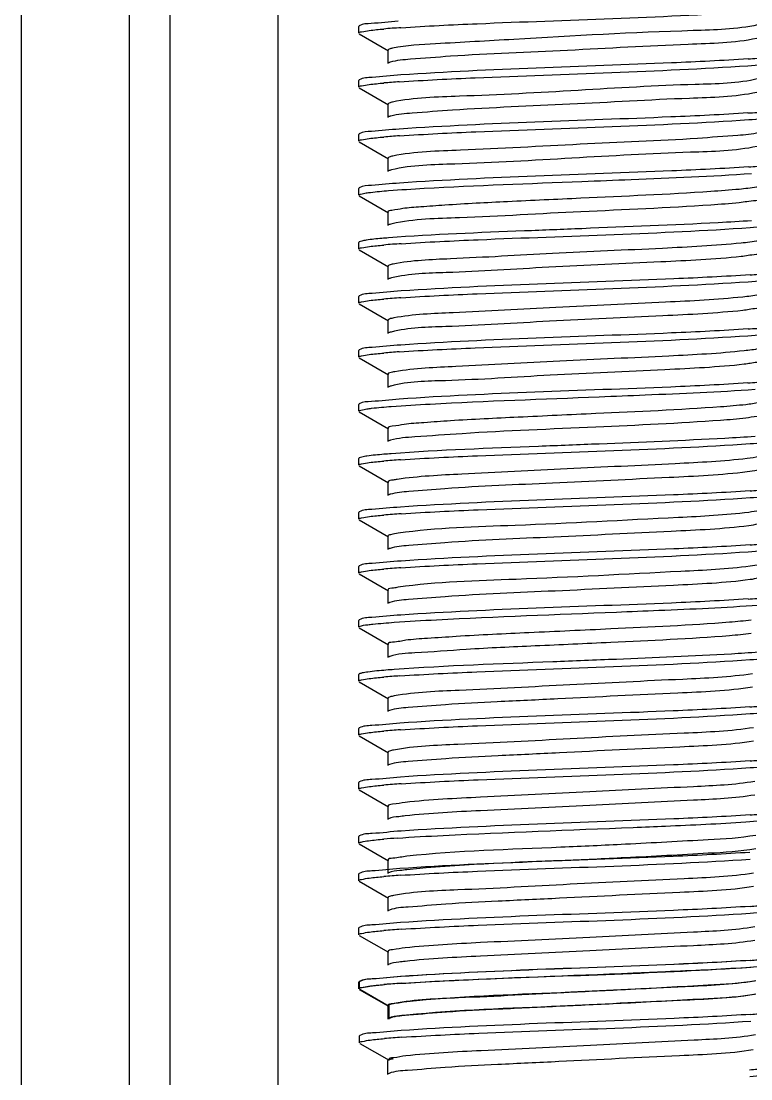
# Model space of a CAD drawing. Extents: x -427546 to -314919, y 698702 to 968782.
# Drawn here: x -415004.5 to -414803.4, y 911228.6 to 911520 of the extents above; entities that cross this region are included whole.
import ezdxf

# ---------------------------------------------------------------- set-up
doc = ezdxf.new("R2010")
doc.units = 0
doc.header["$LTSCALE"] = 1000
doc.header["$MEASUREMENT"] = 0
doc.layers.get('0').update_dxf_attribs({"linetype": 'CONTINUOUS'})

msp = doc.modelspace()

# ---------------------------------------------------------------- linework, layer by layer
at = {"linetype": 'CONTINUOUS'}
for p, q in [((-415004.48, 912764.98), (-415004.48, 909801.84)), ((-414974.72, 912764.98), (-414974.72, 909801.84)), ((-414963.55, 912764.98), (-414963.55, 909801.84)), ((-414933.79, 912764.98), (-414933.79, 909801.84)), ((-414911.32, 911518.74), (-414911.46, 911518.57)), ((-414911.46, 911516.71), (-414911.46, 911518.57)), ((-414911.46, 911516.71), (-414911.46, 911518.57)), ((-414911.32, 911516.55), (-414903.25, 911511.87)), ((-414903.41, 911512.06), (-414903.41, 911508.34)), ((-414911.32, 911503.85), (-414911.46, 911503.69)), ((-414911.46, 911501.83), (-414911.46, 911503.69)), ((-414911.46, 911501.83), (-414911.46, 911503.69)), ((-414911.32, 911501.67), (-414903.25, 911496.99)), ((-414903.41, 911497.18), (-414903.41, 911493.46)), ((-414911.32, 911488.97), (-414911.46, 911488.81)), ((-414911.46, 911486.95), (-414911.46, 911488.81)), ((-414911.46, 911486.95), (-414911.46, 911488.81)), ((-414911.32, 911486.78), (-414903.25, 911482.11)), ((-414903.41, 911482.3), (-414903.41, 911478.58)), ((-414911.32, 911474.09), (-414911.46, 911473.92)), ((-414911.46, 911472.06), (-414911.46, 911473.92)), ((-414911.46, 911472.06), (-414911.46, 911473.92)), ((-414911.32, 911471.9), (-414903.25, 911467.23)), ((-414903.41, 911467.41), (-414903.41, 911463.69)), ((-414911.32, 911459.2), (-414911.46, 911459.04)), ((-414911.46, 911457.18), (-414911.46, 911459.04)), ((-414911.46, 911457.18), (-414911.46, 911459.04)), ((-414911.32, 911457.02), (-414903.25, 911452.34)), ((-414903.41, 911452.53), (-414903.41, 911448.81)), ((-414911.32, 911444.32), (-414911.46, 911444.16)), ((-414911.46, 911442.3), (-414911.46, 911444.16)), ((-414911.46, 911442.3), (-414911.46, 911444.16)), ((-414911.32, 911442.14), (-414903.25, 911437.46)), ((-414903.41, 911437.65), (-414903.41, 911433.93)), ((-414911.32, 911429.44), (-414911.46, 911429.28)), ((-414911.46, 911427.42), (-414911.46, 911429.28)), ((-414911.46, 911427.42), (-414911.46, 911429.28)), ((-414911.32, 911427.25), (-414903.25, 911422.58)), ((-414903.41, 911422.76), (-414903.41, 911419.04)), ((-414911.32, 911414.56), (-414911.46, 911414.39)), ((-414911.46, 911412.53), (-414911.46, 911414.39)), ((-414911.46, 911412.53), (-414911.46, 911414.39)), ((-414911.32, 911412.37), (-414903.25, 911407.69)), ((-414903.41, 911407.88), (-414903.41, 911404.16)), ((-414911.32, 911399.67), (-414911.46, 911399.51)), ((-414911.46, 911397.65), (-414911.46, 911399.51)), ((-414911.46, 911397.65), (-414911.46, 911399.51)), ((-414911.32, 911397.49), (-414903.25, 911392.81)), ((-414903.41, 911393), (-414903.41, 911389.28)), ((-414911.32, 911384.79), (-414911.46, 911384.63)), ((-414911.46, 911382.77), (-414911.46, 911384.63)), ((-414911.46, 911382.77), (-414911.46, 911384.63)), ((-414911.32, 911382.6), (-414903.25, 911377.93)), ((-414903.41, 911378.12), (-414903.41, 911374.39)), ((-414911.32, 911369.91), (-414911.46, 911369.74)), ((-414911.46, 911367.88), (-414911.46, 911369.74)), ((-414911.46, 911367.88), (-414911.46, 911369.74)), ((-414911.32, 911367.72), (-414903.25, 911363.04)), ((-414903.41, 911363.23), (-414903.41, 911359.51)), ((-414911.32, 911355.02), (-414911.46, 911354.86)), ((-414911.46, 911353), (-414911.46, 911354.86)), ((-414911.46, 911353), (-414911.46, 911354.86)), ((-414911.32, 911352.84), (-414903.25, 911348.16)), ((-414903.41, 911348.35), (-414903.41, 911344.63)), ((-414911.32, 911340.14), (-414911.46, 911339.98)), ((-414911.46, 911338.12), (-414911.46, 911339.98)), ((-414911.46, 911338.12), (-414911.46, 911339.98)), ((-414911.32, 911337.95), (-414903.25, 911333.28)), ((-414903.41, 911333.47), (-414903.41, 911329.75)), ((-414902.96, 911330.06), (-414903.25, 911329.93)), ((-414911.32, 911325.26), (-414911.46, 911325.09)), ((-414911.46, 911323.23), (-414911.46, 911325.09)), ((-414911.46, 911323.23), (-414911.46, 911325.09)), ((-414911.32, 911323.07), (-414903.25, 911318.4)), ((-414903.41, 911318.58), (-414903.41, 911314.86)), ((-414902.99, 911315.17), (-414903.25, 911315.05)), ((-414911.32, 911310.37), (-414911.46, 911310.21)), ((-414911.46, 911308.35), (-414911.46, 911310.21)), ((-414911.46, 911308.35), (-414911.46, 911310.21)), ((-414911.32, 911308.19), (-414903.25, 911303.51)), ((-414903.41, 911303.7), (-414903.41, 911299.98)), ((-414911.32, 911295.49), (-414911.46, 911295.33)), ((-414911.46, 911293.47), (-414911.46, 911295.33)), ((-414911.46, 911293.47), (-414911.46, 911295.33)), ((-414911.32, 911293.31), (-414903.25, 911288.63)), ((-414903.41, 911288.82), (-414903.41, 911285.1)), ((-414911.32, 911285.17), (-414911.46, 911285.01)), ((-414911.46, 911283.15), (-414911.46, 911285.01)), ((-414911.46, 911283.15), (-414911.46, 911285.01)), ((-414911.32, 911282.99), (-414903.25, 911278.31)), ((-414903.41, 911278.5), (-414903.41, 911274.78)), ((-414902.99, 911275.08), (-414903.25, 911274.97)), ((-414911.32, 911270.29), (-414911.46, 911270.13)), ((-414911.46, 911268.27), (-414911.46, 911270.13)), ((-414911.46, 911268.27), (-414911.46, 911270.13)), ((-414911.32, 911268.1), (-414903.25, 911263.43)), ((-414903.41, 911263.62), (-414903.41, 911259.9)), ((-414911.32, 911255.41), (-414911.46, 911255.24)), ((-414911.46, 911253.38), (-414911.46, 911255.24)), ((-414911.46, 911253.38), (-414911.46, 911255.24)), ((-414911.13, 911255.41), (-414911.27, 911255.25)), ((-414911.27, 911253.39), (-414911.27, 911255.25)), ((-414911.27, 911253.39), (-414911.27, 911255.25)), ((-414911.32, 911253.22), (-414903.25, 911248.55)), ((-414911.13, 911253.23), (-414903.05, 911248.55)), ((-414903.41, 911248.73), (-414903.41, 911245.01)), ((-414903.21, 911248.74), (-414903.21, 911245.02)), ((-414902.79, 911245.32), (-414903.05, 911245.2)), ((-414911.13, 911240.53), (-414911.27, 911240.37)), ((-414911.27, 911238.51), (-414911.27, 911240.37)), ((-414911.27, 911238.51), (-414911.27, 911240.37)), ((-414911.13, 911238.34), (-414903.05, 911233.67)), ((-414903.54, 911233.49), (-414903.54, 911229.77)), ((-414903.11, 911230.07), (-414903.37, 911229.96))]:
    msp.add_line(p, q, dxfattribs=at)
for centre, radius, start, end in [((-414882.62, 911256.54), 262.24, 93.7629, 94.806), ((-414821.43, 911773.65), 264.6, 273.7391, 274.8053), ((-414883.2, 911248.97), 254.91, 93.8436, 94.8037), ((-414821.48, 911759.43), 265.27, 273.7327, 274.805), ((-414883.12, 911232.99), 256.01, 93.832, 94.8034), ((-414821.21, 911741.11), 261.81, 273.7674, 274.8061), ((-414882.53, 911195.91), 263.35, 93.7522, 94.8054), ((-414820.71, 911705.12), 255.57, 273.8366, 274.8035), ((-414882.63, 911182.27), 262.1, 93.7643, 94.806), ((-414821.44, 911699.38), 264.74, 273.7377, 274.8053), ((-414883.21, 911174.59), 254.88, 93.844, 94.8037), ((-414821.49, 911685.14), 265.38, 273.7316, 274.805), ((-414882.8, 911139.72), 260, 93.7865, 94.8061), ((-414820.76, 911646.24), 256.22, 273.8297, 274.8033), ((-414882.54, 911121.61), 263.23, 93.7533, 94.8055), ((-414820.71, 911630.73), 255.6, 273.8363, 274.8035), ((-414882.64, 911107.99), 261.96, 93.7658, 94.8061), ((-414821.45, 911625.11), 264.89, 273.7363, 274.8052), ((-414883, 911082.74), 257.43, 93.8141, 94.8058), ((-414820.77, 911586.79), 256.31, 273.8288, 274.8033), ((-414882.81, 911065.4), 259.9, 93.7876, 94.8061), ((-414820.76, 911571.83), 256.23, 273.8296, 274.8033), ((-414882.55, 911047.3), 263.12, 93.7545, 94.8055), ((-414820.72, 911556.35), 255.63, 273.8359, 274.8035), ((-414883.97, 911050.2), 245.28, 93.9506, 94.8036), ((-414882.81, 911025.31), 259.9, 93.7876, 94.8061), ((-414820.76, 911531.75), 256.23, 273.8296, 274.8033), ((-414882.55, 911007.22), 263.12, 93.7545, 94.8055), ((-414820.72, 911516.27), 255.63, 273.8359, 274.8035), ((-414883.97, 911010.12), 245.28, 93.9506, 94.8036), ((-414882.61, 910995.55), 259.9, 93.7876, 94.8061), ((-414820.57, 911501.98), 256.23, 273.8296, 274.8033), ((-414882.36, 910977.46), 263.12, 93.7545, 94.8055), ((-414820.89, 911486.74), 256.23, 273.8296, 274.8033)]:
    msp.add_arc(centre, radius, start, end, dxfattribs=at)
for points, knots in [([(-414900.63, 911520.03), (-414903.1, 911519.85), (-414906.57, 911519.37), (-414910.35, 911519.29), (-414911.32, 911518.74)], [0, 0, 0, 0, 0.689661, 1, 1, 1, 1]), ([(-414899.83, 911518.22), (-414892.83, 911518.69), (-414860.94, 911520.22), (-414829.02, 911520.98), (-414804.17, 911522.64)], [0, 0, 0, 0, 0.219814, 1, 1, 1, 1]), ([(-414911.46, 911516.71), (-414911.46, 911516.99), (-414910.01, 911517.16), (-414909.28, 911517.36), (-414908.55, 911517.46)], [0, 0, 0, 0, 0.271257, 1, 1, 1, 1]), ([(-414801.55, 911519.01), (-414807.36, 911517.71), (-414829.97, 911517.25), (-414859.48, 911515.54), (-414887.05, 911513.93), (-414898.28, 911513.4), (-414902.16, 911512.58)], [0, 0, 0, 0, 0.177164, 0.667524, 0.881863, 1, 1, 1, 1]), ([(-414801.79, 911515.24), (-414807.98, 911513.98), (-414825.51, 911513.59), (-414853.56, 911511.83), (-414879.16, 911510.96), (-414895.39, 911509.63), (-414901.01, 911509.25), (-414902.82, 911508.7)], [0, 0, 0, 0, 0.187313, 0.515693, 0.835167, 0.943815, 1, 1, 1, 1]), ([(-414902.16, 911512.58), (-414902.48, 911512.52), (-414902.85, 911512.43), (-414903.41, 911512.2), (-414903.41, 911512.06)], [0, 0, 0, 0, 0.704879, 1, 1, 1, 1]), ([(-414902.82, 911508.7), (-414902.9, 911508.68), (-414903.05, 911508.63), (-414903.19, 911508.56), (-414903.24, 911508.53)], [0, 0, 0, 0, 0.566993, 1, 1, 1, 1]), ([(-414804.17, 911509.62), (-414811.2, 911509.15), (-414843.08, 911507.62), (-414875.01, 911506.86), (-414899.83, 911505.2)], [0, 0, 0, 0, 0.220557, 1, 1, 1, 1]), ([(-414804.21, 911507.75), (-414801.51, 911507.93), (-414797.72, 911508.46), (-414793.59, 911508.51), (-414792.54, 911509.11)], [0, 0, 0, 0, 0.69122, 1, 1, 1, 1]), ([(-414900.29, 911503.31), (-414893.32, 911503.78), (-414861.29, 911505.33), (-414829.23, 911506.09), (-414804.21, 911507.75)], [0, 0, 0, 0, 0.218031, 1, 1, 1, 1]), ([(-414911.46, 911501.83), (-414911.46, 911502.1), (-414910.04, 911502.28), (-414909.33, 911502.47), (-414908.61, 911502.57)], [0, 0, 0, 0, 0.271613, 1, 1, 1, 1]), ([(-414899.83, 911505.2), (-414902.49, 911505.02), (-414906.22, 911504.5), (-414910.29, 911504.45), (-414911.32, 911503.85)], [0, 0, 0, 0, 0.690963, 1, 1, 1, 1]), ([(-414801.35, 911504.18), (-414807, 911502.78), (-414823.78, 911502.63), (-414851.14, 911500.89), (-414878.92, 911499.37), (-414896.11, 911498.97), (-414902.15, 911497.71)], [0, 0, 0, 0, 0.172802, 0.492825, 0.816897, 1, 1, 1, 1]), ([(-414801.74, 911500.37), (-414807.84, 911499.11), (-414825.18, 911498.73), (-414853.05, 911496.98), (-414878.58, 911496.08), (-414894.99, 911494.8), (-414900.73, 911494.38), (-414902.65, 911493.86)], [0, 0, 0, 0, 0.184784, 0.510672, 0.830509, 0.940967, 1, 1, 1, 1]), ([(-414902.15, 911497.71), (-414902.47, 911497.64), (-414902.84, 911497.55), (-414903.41, 911497.32), (-414903.41, 911497.18)], [0, 0, 0, 0, 0.705132, 1, 1, 1, 1]), ([(-414902.65, 911493.86), (-414902.77, 911493.83), (-414902.97, 911493.77), (-414903.17, 911493.69), (-414903.24, 911493.65)], [0, 0, 0, 0, 0.580357, 1, 1, 1, 1]), ([(-414804.21, 911494.73), (-414811.3, 911494.26), (-414843.32, 911492.73), (-414875.39, 911491.98), (-414900.29, 911490.28)], [0, 0, 0, 0, 0.221461, 1, 1, 1, 1]), ([(-414804.01, 911492.88), (-414801.35, 911493.06), (-414797.63, 911493.58), (-414793.57, 911493.63), (-414792.54, 911494.23)], [0, 0, 0, 0, 0.690907, 1, 1, 1, 1]), ([(-414900.23, 911488.43), (-414893.22, 911488.9), (-414861.15, 911490.45), (-414829.04, 911491.21), (-414804.01, 911492.88)], [0, 0, 0, 0, 0.218602, 1, 1, 1, 1]), ([(-414900.29, 911490.28), (-414902.84, 911490.11), (-414906.42, 911489.61), (-414910.33, 911489.54), (-414911.32, 911488.97)], [0, 0, 0, 0, 0.690198, 1, 1, 1, 1]), ([(-414801.17, 911489.34), (-414803.06, 911488.82), (-414808.77, 911488.41), (-414825.14, 911487.12), (-414850.69, 911486.22), (-414878.61, 911484.47), (-414895.99, 911484.09), (-414902.11, 911482.83)], [0, 0, 0, 0, 0.058314, 0.16832, 0.488078, 0.814598, 1, 1, 1, 1]), ([(-414911.46, 911486.95), (-414911.46, 911487.22), (-414910.03, 911487.4), (-414909.31, 911487.59), (-414908.59, 911487.69)], [0, 0, 0, 0, 0.271515, 1, 1, 1, 1]), ([(-414801.71, 911485.49), (-414807.73, 911484.23), (-414824.87, 911483.84), (-414852.6, 911482.31), (-414879.98, 911480.6), (-414896.78, 911480.4), (-414902.47, 911479.03)], [0, 0, 0, 0, 0.182564, 0.506012, 0.826068, 1, 1, 1, 1]), ([(-414902.11, 911482.83), (-414902.44, 911482.76), (-414902.83, 911482.67), (-414903.41, 911482.44), (-414903.41, 911482.3)], [0, 0, 0, 0, 0.705784, 1, 1, 1, 1]), ([(-414804.01, 911479.86), (-414811.07, 911479.39), (-414843.15, 911477.85), (-414875.26, 911477.1), (-414900.23, 911475.4)], [0, 0, 0, 0, 0.220602, 1, 1, 1, 1]), ([(-414902.47, 911479.03), (-414902.62, 911478.99), (-414902.89, 911478.92), (-414903.15, 911478.82), (-414903.24, 911478.76)], [0, 0, 0, 0, 0.591995, 1, 1, 1, 1]), ([(-414849.98, 911475.86), (-414845.46, 911476.04), (-414829.87, 911476.68), (-414814.27, 911477.29), (-414803.23, 911478.05)], [0, 0, 0, 0, 0.290468, 1, 1, 1, 1]), ([(-414900.23, 911475.4), (-414902.79, 911475.23), (-414906.4, 911474.73), (-414910.32, 911474.66), (-414911.32, 911474.09)], [0, 0, 0, 0, 0.690304, 1, 1, 1, 1]), ([(-414903.23, 911473.33), (-414899.96, 911473.58), (-414882.22, 911474.64), (-414864.46, 911475.29), (-414849.98, 911475.86)], [0, 0, 0, 0, 0.184687, 1, 1, 1, 1]), ([(-414806.62, 911473.68), (-414809.22, 911473.43), (-414823.76, 911472.38), (-414838.31, 911471.76), (-414850.25, 911471.21)], [0, 0, 0, 0, 0.179859, 1, 1, 1, 1]), ([(-414801.01, 911474.51), (-414801.28, 911474.42), (-414803.13, 911474.02), (-414805.02, 911473.84), (-414806.62, 911473.68)], [0, 0, 0, 0, 0.153321, 1, 1, 1, 1]), ([(-414911.46, 911472.06), (-414911.46, 911472.27), (-414910.47, 911472.48), (-414909.92, 911472.61), (-414909.4, 911472.69)], [0, 0, 0, 0, 0.277625, 1, 1, 1, 1]), ([(-414909.4, 911472.69), (-414909.01, 911472.75), (-414906.96, 911473.02), (-414904.9, 911473.19), (-414903.23, 911473.33)], [0, 0, 0, 0, 0.190334, 1, 1, 1, 1]), ([(-414850.25, 911471.21), (-414856.99, 911470.9), (-414869.44, 911470.32), (-414884.28, 911469.59), (-414893.72, 911468.88), (-414898.93, 911468.52), (-414901.37, 911467.96), (-414903.4, 911467.79), (-414903.41, 911467.41)], [0, 0, 0, 0, 0.37902, 0.702957, 0.82783, 0.920921, 0.978777, 1, 1, 1, 1]), ([(-414800.46, 911471.13), (-414800.46, 911470.58), (-414803.64, 911470.59), (-414805.08, 911470.11), (-414806.62, 911469.96)], [0, 0, 0, 0, 0.264851, 1, 1, 1, 1]), ([(-414806.62, 911469.96), (-414809.22, 911469.71), (-414823.76, 911468.66), (-414838.31, 911468.04), (-414850.25, 911467.49)], [0, 0, 0, 0, 0.179859, 1, 1, 1, 1]), ([(-414850.25, 911467.49), (-414861.4, 911466.98), (-414878.68, 911465.79), (-414896.21, 911465.54), (-414902.29, 911464.19)], [0, 0, 0, 0, 0.641833, 1, 1, 1, 1]), ([(-414803.23, 911465.03), (-414806.28, 911464.82), (-414821.86, 911463.93), (-414837.45, 911463.34), (-414849.98, 911462.84)], [0, 0, 0, 0, 0.195815, 1, 1, 1, 1]), ([(-414902.29, 911464.19), (-414902.49, 911464.14), (-414902.81, 911464.06), (-414903.13, 911463.95), (-414903.24, 911463.88)], [0, 0, 0, 0, 0.600683, 1, 1, 1, 1]), ([(-414849.98, 911462.84), (-414855.26, 911462.63), (-414873.01, 911461.9), (-414890.77, 911461.28), (-414903.23, 911460.3)], [0, 0, 0, 0, 0.296913, 1, 1, 1, 1]), ([(-414899.77, 911458.69), (-414892.69, 911459.16), (-414860.64, 911460.7), (-414828.55, 911461.45), (-414803.61, 911463.15)], [0, 0, 0, 0, 0.220973, 1, 1, 1, 1]), ([(-414803.61, 911463.15), (-414801.05, 911463.32), (-414797.46, 911463.82), (-414793.54, 911463.89), (-414792.54, 911464.46)], [0, 0, 0, 0, 0.690247, 1, 1, 1, 1]), ([(-414909.4, 911459.67), (-414909.82, 911459.6), (-414910.46, 911459.49), (-414911.11, 911459.32), (-414911.32, 911459.2)], [0, 0, 0, 0, 0.636492, 1, 1, 1, 1]), ([(-414903.23, 911460.3), (-414903.86, 911460.25), (-414905.93, 911460.08), (-414907.99, 911459.88), (-414909.4, 911459.67)], [0, 0, 0, 0, 0.308662, 1, 1, 1, 1]), ([(-414806.13, 911458.85), (-414813.33, 911458.12), (-414830.66, 911457.24), (-414857.37, 911456.08), (-414882.07, 911454.62), (-414896.81, 911454.11), (-414902, 911453.09)], [0, 0, 0, 0, 0.225861, 0.54177, 0.834708, 1, 1, 1, 1]), ([(-414800.62, 911459.78), (-414800.82, 911459.67), (-414802.65, 911459.17), (-414804.5, 911459.01), (-414806.13, 911458.85)], [0, 0, 0, 0, 0.12359, 1, 1, 1, 1]), ([(-414911.46, 911457.18), (-414911.46, 911457.46), (-414910, 911457.63), (-414909.27, 911457.83), (-414908.53, 911457.93)], [0, 0, 0, 0, 0.271161, 1, 1, 1, 1]), ([(-414800.46, 911456.25), (-414800.45, 911455.74), (-414803.38, 911455.7), (-414804.72, 911455.27), (-414806.13, 911455.13)], [0, 0, 0, 0, 0.265506, 1, 1, 1, 1]), ([(-414902, 911453.09), (-414902.36, 911453.01), (-414902.77, 911452.92), (-414903.41, 911452.68), (-414903.41, 911452.53)], [0, 0, 0, 0, 0.707927, 1, 1, 1, 1]), ([(-414806.13, 911455.13), (-414813.48, 911454.39), (-414831.15, 911453.48), (-414858.26, 911452.36), (-414882.91, 911450.75), (-414897.52, 911450.45), (-414902.44, 911449.27)], [0, 0, 0, 0, 0.229569, 0.549908, 0.842706, 1, 1, 1, 1]), ([(-414803.61, 911450.12), (-414810.6, 911449.65), (-414842.65, 911448.1), (-414874.74, 911447.34), (-414899.77, 911445.67)], [0, 0, 0, 0, 0.218362, 1, 1, 1, 1]), ([(-414902.44, 911449.27), (-414902.6, 911449.23), (-414902.88, 911449.16), (-414903.14, 911449.06), (-414903.24, 911449)], [0, 0, 0, 0, 0.592962, 1, 1, 1, 1]), ([(-414899.84, 911443.8), (-414892.84, 911444.27), (-414860.95, 911445.8), (-414829.03, 911446.57), (-414804.18, 911448.22)], [0, 0, 0, 0, 0.219771, 1, 1, 1, 1]), ([(-414804.18, 911448.22), (-414801.49, 911448.4), (-414797.71, 911448.93), (-414793.59, 911448.98), (-414792.54, 911449.58)], [0, 0, 0, 0, 0.691176, 1, 1, 1, 1]), ([(-414899.77, 911445.67), (-414902.44, 911445.49), (-414906.19, 911444.97), (-414910.28, 911444.92), (-414911.32, 911444.32)], [0, 0, 0, 0, 0.691058, 1, 1, 1, 1]), ([(-414800.62, 911444.9), (-414800.8, 911444.79), (-414802.48, 911444.32), (-414804.18, 911444.17), (-414805.67, 911444.01)], [0, 0, 0, 0, 0.125811, 1, 1, 1, 1]), ([(-414911.46, 911442.3), (-414911.46, 911442.57), (-414910.01, 911442.75), (-414909.28, 911442.95), (-414908.55, 911443.04)], [0, 0, 0, 0, 0.271269, 1, 1, 1, 1]), ([(-414805.67, 911444.01), (-414812.72, 911443.27), (-414829.89, 911442.4), (-414856.52, 911441.22), (-414881.44, 911439.8), (-414896.42, 911439.23), (-414901.78, 911438.24)], [0, 0, 0, 0, 0.220957, 0.535192, 0.830069, 1, 1, 1, 1]), ([(-414800.46, 911441.37), (-414800.45, 911440.89), (-414803.13, 911440.82), (-414804.37, 911440.43), (-414805.67, 911440.29)], [0, 0, 0, 0, 0.266267, 1, 1, 1, 1]), ([(-414805.67, 911440.29), (-414812.99, 911439.53), (-414830.75, 911438.62), (-414858.07, 911437.51), (-414882.92, 911435.81), (-414897.67, 911435.6), (-414902.56, 911434.36)], [0, 0, 0, 0, 0.227343, 0.549346, 0.844044, 1, 1, 1, 1]), ([(-414901.78, 911438.24), (-414902.19, 911438.17), (-414902.66, 911438.06), (-414903.41, 911437.82), (-414903.41, 911437.65)], [0, 0, 0, 0, 0.7122, 1, 1, 1, 1]), ([(-414902.56, 911434.36), (-414902.7, 911434.32), (-414902.93, 911434.26), (-414903.16, 911434.17), (-414903.24, 911434.12)], [0, 0, 0, 0, 0.585894, 1, 1, 1, 1]), ([(-414900.29, 911428.89), (-414893.32, 911429.37), (-414861.3, 911430.91), (-414829.23, 911431.67), (-414804.22, 911433.34)], [0, 0, 0, 0, 0.218012, 1, 1, 1, 1]), ([(-414804.18, 911435.2), (-414811.21, 911434.73), (-414843.09, 911433.2), (-414875.02, 911432.44), (-414899.84, 911430.78)], [0, 0, 0, 0, 0.2206, 1, 1, 1, 1]), ([(-414804.22, 911433.34), (-414801.51, 911433.52), (-414797.73, 911434.04), (-414793.59, 911434.09), (-414792.54, 911434.69)], [0, 0, 0, 0, 0.69123, 1, 1, 1, 1]), ([(-414899.84, 911430.78), (-414902.5, 911430.6), (-414906.22, 911430.09), (-414910.29, 911430.03), (-414911.32, 911429.44)], [0, 0, 0, 0, 0.69095, 1, 1, 1, 1]), ([(-414800.62, 911430.02), (-414800.79, 911429.92), (-414802.31, 911429.47), (-414803.87, 911429.33), (-414805.23, 911429.18)], [0, 0, 0, 0, 0.128207, 1, 1, 1, 1]), ([(-414911.46, 911427.42), (-414911.46, 911427.68), (-414910.04, 911427.86), (-414909.33, 911428.06), (-414908.61, 911428.15)], [0, 0, 0, 0, 0.271616, 1, 1, 1, 1]), ([(-414805.23, 911429.18), (-414812.13, 911428.42), (-414829.1, 911427.56), (-414855.61, 911426.37), (-414880.75, 911424.98), (-414895.97, 911424.36), (-414901.52, 911423.41)], [0, 0, 0, 0, 0.215853, 0.528156, 0.824971, 1, 1, 1, 1]), ([(-414805.23, 911425.46), (-414812.5, 911424.66), (-414830.33, 911423.76), (-414857.84, 911422.65), (-414882.89, 911420.88), (-414897.79, 911420.77), (-414902.65, 911419.45)], [0, 0, 0, 0, 0.224873, 0.548357, 0.845013, 1, 1, 1, 1]), ([(-414800.46, 911426.49), (-414800.45, 911426.05), (-414802.89, 911425.94), (-414804.03, 911425.59), (-414805.23, 911425.46)], [0, 0, 0, 0, 0.267184, 1, 1, 1, 1]), ([(-414901.52, 911423.41), (-414901.99, 911423.33), (-414902.52, 911423.2), (-414903.41, 911422.96), (-414903.41, 911422.76)], [0, 0, 0, 0, 0.716288, 1, 1, 1, 1]), ([(-414902.65, 911419.45), (-414902.77, 911419.42), (-414902.97, 911419.36), (-414903.17, 911419.28), (-414903.24, 911419.23)], [0, 0, 0, 0, 0.579461, 1, 1, 1, 1]), ([(-414804.22, 911420.32), (-414811.3, 911419.84), (-414843.33, 911418.31), (-414875.39, 911417.57), (-414900.29, 911415.87)], [0, 0, 0, 0, 0.221489, 1, 1, 1, 1]), ([(-414845.21, 911416.52), (-414840.99, 911416.69), (-414826.67, 911417.28), (-414812.35, 911417.86), (-414802.26, 911418.59)], [0, 0, 0, 0, 0.294536, 1, 1, 1, 1]), ([(-414900.29, 911415.87), (-414902.85, 911415.69), (-414906.43, 911415.2), (-414910.33, 911415.13), (-414911.32, 911414.56)], [0, 0, 0, 0, 0.690195, 1, 1, 1, 1]), ([(-414902.5, 911413.85), (-414898.92, 911414.12), (-414879.83, 911415.22), (-414860.73, 911415.9), (-414845.21, 911416.52)], [0, 0, 0, 0, 0.18765, 1, 1, 1, 1]), ([(-414800.62, 911415.13), (-414800.78, 911415.04), (-414802.16, 911414.62), (-414803.57, 911414.48), (-414804.8, 911414.34)], [0, 0, 0, 0, 0.130748, 1, 1, 1, 1]), ([(-414911.46, 911412.53), (-414911.46, 911412.75), (-414910.36, 911412.96), (-414909.77, 911413.1), (-414909.2, 911413.19)], [0, 0, 0, 0, 0.275706, 1, 1, 1, 1]), ([(-414909.2, 911413.19), (-414908.77, 911413.25), (-414906.55, 911413.53), (-414904.31, 911413.71), (-414902.5, 911413.85)], [0, 0, 0, 0, 0.190818, 1, 1, 1, 1]), ([(-414804.8, 911414.34), (-414807.11, 911414.08), (-414820.87, 911412.98), (-414834.66, 911412.4), (-414846.12, 911411.87)], [0, 0, 0, 0, 0.168264, 1, 1, 1, 1]), ([(-414846.12, 911411.87), (-414853.26, 911411.54), (-414866.58, 911410.92), (-414882.51, 911410.17), (-414892.77, 911409.41), (-414898.49, 911409.06), (-414901.15, 911408.43), (-414903.4, 911408.3), (-414903.41, 911407.88)], [0, 0, 0, 0, 0.372666, 0.697897, 0.824569, 0.919388, 0.97842, 1, 1, 1, 1]), ([(-414804.8, 911410.62), (-414807.11, 911410.36), (-414820.87, 911409.26), (-414834.66, 911408.68), (-414846.12, 911408.15)], [0, 0, 0, 0, 0.168264, 1, 1, 1, 1]), ([(-414800.46, 911411.6), (-414800.45, 911411.2), (-414802.66, 911411.06), (-414803.71, 911410.75), (-414804.8, 911410.62)], [0, 0, 0, 0, 0.268221, 1, 1, 1, 1]), ([(-414846.12, 911408.15), (-414858.41, 911407.58), (-414875.1, 911407), (-414893.89, 911405.56), (-414900.56, 911405.16), (-414902.73, 911404.54)], [0, 0, 0, 0, 0.650517, 0.880557, 1, 1, 1, 1]), ([(-414902.73, 911404.54), (-414902.83, 911404.52), (-414903.01, 911404.46), (-414903.18, 911404.39), (-414903.24, 911404.35)], [0, 0, 0, 0, 0.573615, 1, 1, 1, 1]), ([(-414845.21, 911403.5), (-414850.79, 911403.28), (-414869.88, 911402.49), (-414889, 911401.84), (-414902.5, 911400.83)], [0, 0, 0, 0, 0.291869, 1, 1, 1, 1]), ([(-414899.97, 911399.15), (-414892.91, 911399.62), (-414860.8, 911401.16), (-414828.66, 911401.91), (-414803.65, 911403.61)], [0, 0, 0, 0, 0.220168, 1, 1, 1, 1]), ([(-414802.26, 911405.57), (-414805.02, 911405.37), (-414819.33, 911404.52), (-414833.66, 911403.96), (-414845.21, 911403.5)], [0, 0, 0, 0, 0.19327, 1, 1, 1, 1]), ([(-414803.65, 911403.61), (-414801.08, 911403.79), (-414797.47, 911404.28), (-414793.54, 911404.35), (-414792.54, 911404.93)], [0, 0, 0, 0, 0.69031, 1, 1, 1, 1]), ([(-414902.5, 911400.83), (-414903.19, 911400.77), (-414905.42, 911400.59), (-414907.66, 911400.39), (-414909.2, 911400.17)], [0, 0, 0, 0, 0.308073, 1, 1, 1, 1]), ([(-414911.46, 911397.65), (-414911.46, 911397.92), (-414910.03, 911398.1), (-414909.3, 911398.3), (-414908.58, 911398.39)], [0, 0, 0, 0, 0.271401, 1, 1, 1, 1]), ([(-414909.2, 911400.17), (-414909.66, 911400.1), (-414910.37, 911399.97), (-414911.1, 911399.8), (-414911.32, 911399.67)], [0, 0, 0, 0, 0.640469, 1, 1, 1, 1]), ([(-414804.39, 911399.51), (-414810.98, 911398.72), (-414827.55, 911397.89), (-414853.78, 911396.66), (-414879.33, 911395.34), (-414895.02, 911394.62), (-414900.92, 911393.74)], [0, 0, 0, 0, 0.205692, 0.514145, 0.814818, 1, 1, 1, 1]), ([(-414800.62, 911400.25), (-414800.77, 911400.17), (-414802.01, 911399.77), (-414803.29, 911399.64), (-414804.39, 911399.51)], [0, 0, 0, 0, 0.133548, 1, 1, 1, 1]), ([(-414804.39, 911395.79), (-414811.55, 911394.93), (-414829.48, 911394.1), (-414857.23, 911392.69), (-414881.18, 911391.75), (-414896.03, 911390.53), (-414901.12, 911390.14), (-414902.79, 911389.64)], [0, 0, 0, 0, 0.219299, 0.545275, 0.845986, 0.946989, 1, 1, 1, 1]), ([(-414800.46, 911396.72), (-414800.45, 911396.35), (-414802.44, 911396.18), (-414803.41, 911395.9), (-414804.39, 911395.79)], [0, 0, 0, 0, 0.269573, 1, 1, 1, 1]), ([(-414900.92, 911393.74), (-414901.28, 911393.68), (-414901.99, 911393.48), (-414903.41, 911393.5), (-414903.41, 911393)], [0, 0, 0, 0, 0.420943, 1, 1, 1, 1]), ([(-414902.79, 911389.64), (-414902.88, 911389.62), (-414903.04, 911389.57), (-414903.18, 911389.5), (-414903.24, 911389.47)], [0, 0, 0, 0, 0.56834, 1, 1, 1, 1]), ([(-414803.65, 911390.59), (-414810.67, 911390.11), (-414842.77, 911388.56), (-414874.92, 911387.81), (-414899.97, 911386.12)], [0, 0, 0, 0, 0.218828, 1, 1, 1, 1]), ([(-414803.61, 911388.73), (-414801.05, 911388.9), (-414797.46, 911389.4), (-414793.54, 911389.47), (-414792.54, 911390.04)], [0, 0, 0, 0, 0.69025, 1, 1, 1, 1]), ([(-414899.97, 911386.12), (-414902.6, 911385.95), (-414906.28, 911385.44), (-414910.3, 911385.38), (-414911.32, 911384.79)], [0, 0, 0, 0, 0.690745, 1, 1, 1, 1]), ([(-414899.77, 911384.28), (-414892.7, 911384.75), (-414860.65, 911386.29), (-414828.55, 911387.03), (-414803.61, 911388.73)], [0, 0, 0, 0, 0.220945, 1, 1, 1, 1]), ([(-414911.46, 911382.77), (-414911.46, 911383.04), (-414910, 911383.22), (-414909.27, 911383.42), (-414908.54, 911383.51)], [0, 0, 0, 0, 0.27117, 1, 1, 1, 1]), ([(-414804.01, 911384.67), (-414810.43, 911383.86), (-414831.92, 911382.84), (-414864.08, 911381.02), (-414889.93, 911380.41), (-414900.59, 911378.9)], [0, 0, 0, 0, 0.200632, 0.666276, 1, 1, 1, 1]), ([(-414800.62, 911385.37), (-414800.76, 911385.29), (-414801.86, 911384.92), (-414803.02, 911384.8), (-414804.01, 911384.67)], [0, 0, 0, 0, 0.136537, 1, 1, 1, 1]), ([(-414804.01, 911380.95), (-414811.09, 911380.06), (-414829.04, 911379.26), (-414856.91, 911377.82), (-414881.1, 911376.89), (-414896.07, 911375.63), (-414901.19, 911375.26), (-414902.85, 911374.74)], [0, 0, 0, 0, 0.216257, 0.543315, 0.846143, 0.947493, 1, 1, 1, 1]), ([(-414800.46, 911381.84), (-414800.45, 911381.5), (-414802.23, 911381.31), (-414803.12, 911381.06), (-414804.01, 911380.95)], [0, 0, 0, 0, 0.271092, 1, 1, 1, 1]), ([(-414900.59, 911378.9), (-414901.3, 911378.8), (-414902.03, 911378.62), (-414903.41, 911378.39), (-414903.41, 911378.12)], [0, 0, 0, 0, 0.724965, 1, 1, 1, 1]), ([(-414902.85, 911374.74), (-414902.92, 911374.72), (-414903.06, 911374.67), (-414903.19, 911374.61), (-414903.24, 911374.58)], [0, 0, 0, 0, 0.563561, 1, 1, 1, 1]), ([(-414803.61, 911375.71), (-414810.6, 911375.23), (-414842.66, 911373.69), (-414874.75, 911372.93), (-414899.77, 911371.25)], [0, 0, 0, 0, 0.21838, 1, 1, 1, 1]), ([(-414804.19, 911373.81), (-414801.49, 911373.99), (-414797.71, 911374.51), (-414793.59, 911374.56), (-414792.54, 911375.16)], [0, 0, 0, 0, 0.691188, 1, 1, 1, 1]), ([(-414899.85, 911369.39), (-414892.85, 911369.86), (-414860.96, 911371.39), (-414829.04, 911372.15), (-414804.19, 911373.81)], [0, 0, 0, 0, 0.219727, 1, 1, 1, 1]), ([(-414911.46, 911367.88), (-414911.46, 911368.16), (-414910.02, 911368.33), (-414909.29, 911368.53), (-414908.56, 911368.63)], [0, 0, 0, 0, 0.27128, 1, 1, 1, 1]), ([(-414899.77, 911371.25), (-414902.45, 911371.07), (-414906.19, 911370.56), (-414910.28, 911370.5), (-414911.32, 911369.91)], [0, 0, 0, 0, 0.691048, 1, 1, 1, 1]), ([(-414803.64, 911369.84), (-414809.97, 911368.99), (-414831.51, 911368), (-414863.8, 911366.13), (-414889.88, 911365.55), (-414900.64, 911364.01)], [0, 0, 0, 0, 0.197296, 0.66439, 1, 1, 1, 1]), ([(-414800.62, 911370.49), (-414800.74, 911370.41), (-414801.73, 911370.08), (-414802.76, 911369.95), (-414803.64, 911369.84)], [0, 0, 0, 0, 0.139781, 1, 1, 1, 1]), ([(-414803.64, 911366.12), (-414810.64, 911365.18), (-414828.6, 911364.41), (-414856.58, 911362.94), (-414880.99, 911362.03), (-414896.09, 911360.74), (-414901.25, 911360.38), (-414902.89, 911359.85)], [0, 0, 0, 0, 0.213061, 0.541106, 0.846102, 0.947882, 1, 1, 1, 1]), ([(-414800.46, 911366.95), (-414800.46, 911366.65), (-414802.03, 911366.44), (-414802.84, 911366.22), (-414803.64, 911366.12)], [0, 0, 0, 0, 0.272864, 1, 1, 1, 1]), ([(-414900.64, 911364.01), (-414901.05, 911363.95), (-414901.82, 911363.73), (-414903.41, 911363.79), (-414903.41, 911363.23)], [0, 0, 0, 0, 0.421903, 1, 1, 1, 1]), ([(-414902.89, 911359.85), (-414902.96, 911359.83), (-414903.08, 911359.78), (-414903.2, 911359.73), (-414903.24, 911359.7)], [0, 0, 0, 0, 0.559243, 1, 1, 1, 1]), ([(-414804.19, 911360.79), (-414811.22, 911360.32), (-414843.1, 911358.79), (-414875.03, 911358.03), (-414899.85, 911356.37)], [0, 0, 0, 0, 0.220644, 1, 1, 1, 1]), ([(-414901.72, 911354.38), (-414897.82, 911354.66), (-414877.42, 911355.79), (-414857, 911356.51), (-414840.48, 911357.18)], [0, 0, 0, 0, 0.190978, 1, 1, 1, 1]), ([(-414840.48, 911357.18), (-414836.59, 911357.34), (-414823.53, 911357.89), (-414810.47, 911358.44), (-414801.32, 911359.13)], [0, 0, 0, 0, 0.298277, 1, 1, 1, 1]), ([(-414899.85, 911356.37), (-414902.51, 911356.19), (-414906.23, 911355.67), (-414910.29, 911355.62), (-414911.32, 911355.02)], [0, 0, 0, 0, 0.690938, 1, 1, 1, 1]), ([(-414908.98, 911353.69), (-414908.52, 911353.75), (-414906.11, 911354.04), (-414903.68, 911354.23), (-414901.72, 911354.38)], [0, 0, 0, 0, 0.191282, 1, 1, 1, 1]), ([(-414803.29, 911355), (-414805.28, 911354.72), (-414818.18, 911353.59), (-414831.11, 911353.04), (-414842.03, 911352.53)], [0, 0, 0, 0, 0.155236, 1, 1, 1, 1]), ([(-414911.46, 911353), (-414911.46, 911353.08), (-414910.58, 911353.63), (-414909.77, 911353.58), (-414908.98, 911353.69)], [0, 0, 0, 0, 0.088833, 1, 1, 1, 1]), ([(-414842.03, 911352.53), (-414849.54, 911352.18), (-414863.7, 911351.52), (-414880.69, 911350.74), (-414891.77, 911349.95), (-414898.03, 911349.6), (-414900.91, 911348.91), (-414903.41, 911348.8), (-414903.41, 911348.35)], [0, 0, 0, 0, 0.365862, 0.692448, 0.821022, 0.917724, 0.97803, 1, 1, 1, 1]), ([(-414803.29, 911351.28), (-414805.28, 911351), (-414818.18, 911349.86), (-414831.11, 911349.32), (-414842.03, 911348.81)], [0, 0, 0, 0, 0.155236, 1, 1, 1, 1]), ([(-414842.03, 911348.81), (-414848.96, 911348.48), (-414862.23, 911347.85), (-414880.27, 911347.1), (-414893.54, 911345.98), (-414900.71, 911345.7), (-414902.93, 911344.95)], [0, 0, 0, 0, 0.341185, 0.653122, 0.885228, 1, 1, 1, 1]), ([(-414801.32, 911346.11), (-414803.81, 911345.92), (-414816.86, 911345.11), (-414829.92, 911344.59), (-414840.48, 911344.16)], [0, 0, 0, 0, 0.190944, 1, 1, 1, 1]), ([(-414803.66, 911344.08), (-414801.08, 911344.25), (-414797.48, 911344.75), (-414793.55, 911344.82), (-414792.54, 911345.4)], [0, 0, 0, 0, 0.690319, 1, 1, 1, 1]), ([(-414902.93, 911344.95), (-414902.99, 911344.93), (-414903.1, 911344.89), (-414903.2, 911344.84), (-414903.24, 911344.82)], [0, 0, 0, 0, 0.555338, 1, 1, 1, 1]), ([(-414840.48, 911344.16), (-414846.33, 911343.92), (-414866.74, 911343.09), (-414887.17, 911342.41), (-414901.72, 911341.35)], [0, 0, 0, 0, 0.286355, 1, 1, 1, 1]), ([(-414900.13, 911339.6), (-414893.07, 911340.08), (-414860.92, 911341.63), (-414828.72, 911342.37), (-414803.66, 911344.08)], [0, 0, 0, 0, 0.219568, 1, 1, 1, 1]), ([(-414908.98, 911340.66), (-414909.49, 911340.59), (-414910.28, 911340.46), (-414911.08, 911340.28), (-414911.32, 911340.14)], [0, 0, 0, 0, 0.644209, 1, 1, 1, 1]), ([(-414901.72, 911341.35), (-414902.46, 911341.3), (-414904.89, 911341.11), (-414907.31, 911340.9), (-414908.98, 911340.66)], [0, 0, 0, 0, 0.307497, 1, 1, 1, 1]), ([(-414802.96, 911340.17), (-414809.32, 911339.22), (-414826.15, 911338.49), (-414853.1, 911337.16), (-414879.56, 911335.72), (-414895.78, 911335.13), (-414901.66, 911334.08)], [0, 0, 0, 0, 0.195167, 0.509727, 0.818873, 1, 1, 1, 1]), ([(-414911.46, 911338.12), (-414911.46, 911338.39), (-414910.04, 911338.57), (-414909.32, 911338.76), (-414908.6, 911338.85)], [0, 0, 0, 0, 0.271559, 1, 1, 1, 1]), ([(-414802.96, 911336.45), (-414809.78, 911335.43), (-414827.72, 911334.72), (-414851.15, 911333.5), (-414872.47, 911332.49), (-414886.26, 911331.83), (-414896.1, 911330.95), (-414901.33, 911330.63), (-414902.96, 911330.06)], [0, 0, 0, 0, 0.206258, 0.536041, 0.702749, 0.845523, 0.948379, 1, 1, 1, 1]), ([(-414901.66, 911334.08), (-414902.1, 911334.01), (-414902.59, 911333.89), (-414903.41, 911333.65), (-414903.41, 911333.47)], [0, 0, 0, 0, 0.714515, 1, 1, 1, 1]), ([(-414803.66, 911331.06), (-414810.69, 911330.58), (-414842.85, 911329.03), (-414875.05, 911328.28), (-414900.13, 911326.58)], [0, 0, 0, 0, 0.219101, 1, 1, 1, 1]), ([(-414899.97, 911324.73), (-414892.91, 911325.21), (-414860.81, 911326.75), (-414828.66, 911327.5), (-414803.65, 911329.2)], [0, 0, 0, 0, 0.220145, 1, 1, 1, 1]), ([(-414803.65, 911329.2), (-414801.08, 911329.37), (-414797.47, 911329.87), (-414793.54, 911329.94), (-414792.54, 911330.51)], [0, 0, 0, 0, 0.690311, 1, 1, 1, 1]), ([(-414900.13, 911326.58), (-414902.72, 911326.41), (-414906.35, 911325.9), (-414910.31, 911325.84), (-414911.32, 911325.26)], [0, 0, 0, 0, 0.690488, 1, 1, 1, 1]), ([(-414802.65, 911325.33), (-414808.96, 911324.33), (-414825.89, 911323.65), (-414853.05, 911322.29), (-414879.72, 911320.79), (-414896.06, 911320.27), (-414901.89, 911319.16)], [0, 0, 0, 0, 0.192752, 0.509476, 0.820909, 1, 1, 1, 1]), ([(-414911.46, 911323.23), (-414911.46, 911323.51), (-414910.03, 911323.68), (-414909.3, 911323.88), (-414908.58, 911323.97)], [0, 0, 0, 0, 0.271407, 1, 1, 1, 1]), ([(-414901.89, 911319.16), (-414902.27, 911319.09), (-414902.71, 911318.99), (-414903.41, 911318.74), (-414903.41, 911318.58)], [0, 0, 0, 0, 0.71086, 1, 1, 1, 1]), ([(-414802.65, 911321.61), (-414809.36, 911320.54), (-414827.28, 911319.88), (-414850.73, 911318.63), (-414872.23, 911317.62), (-414886.17, 911316.96), (-414896.09, 911316.06), (-414901.36, 911315.75), (-414902.99, 911315.17)], [0, 0, 0, 0, 0.202669, 0.533226, 0.70113, 0.845024, 0.948509, 1, 1, 1, 1]), ([(-414803.65, 911316.17), (-414810.67, 911315.7), (-414842.78, 911314.15), (-414874.92, 911313.4), (-414899.97, 911311.71)], [0, 0, 0, 0, 0.21884, 1, 1, 1, 1]), ([(-414899.78, 911309.86), (-414892.71, 911310.33), (-414860.65, 911311.87), (-414828.56, 911312.62), (-414803.62, 911314.32)], [0, 0, 0, 0, 0.220917, 1, 1, 1, 1]), ([(-414803.62, 911314.32), (-414801.05, 911314.49), (-414797.46, 911314.99), (-414793.54, 911315.06), (-414792.54, 911315.63)], [0, 0, 0, 0, 0.690253, 1, 1, 1, 1]), ([(-414899.97, 911311.71), (-414902.6, 911311.53), (-414906.28, 911311.02), (-414910.3, 911310.96), (-414911.32, 911310.37)], [0, 0, 0, 0, 0.690736, 1, 1, 1, 1]), ([(-414802.36, 911310.5), (-414807.92, 911309.55), (-414823.15, 911308.92), (-414848.31, 911307.54), (-414874.8, 911306.34), (-414891.77, 911305.48), (-414898.66, 911304.73)], [0, 0, 0, 0, 0.175288, 0.472203, 0.784406, 1, 1, 1, 1]), ([(-414911.46, 911308.35), (-414911.46, 911308.63), (-414910.01, 911308.8), (-414909.27, 911309), (-414908.54, 911309.1)], [0, 0, 0, 0, 0.271179, 1, 1, 1, 1]), ([(-414898.66, 911304.73), (-414899.85, 911304.6), (-414900.98, 911304.25), (-414903.41, 911304.14), (-414903.41, 911303.7)], [0, 0, 0, 0, 0.732764, 1, 1, 1, 1]), ([(-414802.36, 911306.77), (-414807.92, 911305.83), (-414823.15, 911305.2), (-414848.31, 911303.82), (-414874.8, 911302.62), (-414891.77, 911301.76), (-414898.66, 911301.01)], [0, 0, 0, 0, 0.175288, 0.472203, 0.784406, 1, 1, 1, 1]), ([(-414898.66, 911301.01), (-414899.23, 911300.94), (-414900.75, 911300.71), (-414902.4, 911300.66), (-414903.25, 911300.17)], [0, 0, 0, 0, 0.371684, 1, 1, 1, 1]), ([(-414803.62, 911301.29), (-414810.61, 911300.82), (-414842.66, 911299.27), (-414874.76, 911298.51), (-414899.78, 911296.84)], [0, 0, 0, 0, 0.218398, 1, 1, 1, 1]), ([(-414835.82, 911297.84), (-414832.85, 911297.96), (-414822.51, 911298.4), (-414812.17, 911298.87), (-414804.8, 911299.35)], [0, 0, 0, 0, 0.286991, 1, 1, 1, 1]), ([(-414804.8, 911299.35), (-414801.96, 911299.54), (-414797.98, 911300.09), (-414793.64, 911300.12), (-414792.54, 911300.75)], [0, 0, 0, 0, 0.692027, 1, 1, 1, 1]), ([(-414899.78, 911296.84), (-414902.45, 911296.66), (-414906.2, 911296.14), (-414910.28, 911296.09), (-414911.32, 911295.49)], [0, 0, 0, 0, 0.691038, 1, 1, 1, 1]), ([(-414900.87, 911294.9), (-414896.65, 911295.2), (-414874.98, 911296.37), (-414853.29, 911297.12), (-414835.82, 911297.84)], [0, 0, 0, 0, 0.194747, 1, 1, 1, 1]), ([(-414802.09, 911295.66), (-414806.39, 911294.87), (-414818.43, 911294.28), (-414830.38, 911293.55), (-414838, 911293.19)], [0, 0, 0, 0, 0.364269, 1, 1, 1, 1]), ([(-414911.46, 911293.47), (-414911.46, 911293.72), (-414910.13, 911293.91), (-414909.44, 911294.09), (-414908.76, 911294.18)], [0, 0, 0, 0, 0.272497, 1, 1, 1, 1]), ([(-414838, 911293.19), (-414843.91, 911292.9), (-414863.99, 911291.92), (-414884.11, 911291.37), (-414898.22, 911289.89)], [0, 0, 0, 0, 0.294359, 1, 1, 1, 1]), ([(-414898.22, 911289.89), (-414899.51, 911289.75), (-414900.74, 911289.37), (-414903.41, 911289.29), (-414903.41, 911288.82)], [0, 0, 0, 0, 0.733679, 1, 1, 1, 1]), ([(-414803.66, 911290.97), (-414810.69, 911290.49), (-414842.85, 911288.94), (-414875.05, 911288.2), (-414900.13, 911286.5)], [0, 0, 0, 0, 0.219101, 1, 1, 1, 1]), ([(-414802.09, 911291.94), (-414806.39, 911291.15), (-414818.43, 911290.56), (-414830.38, 911289.83), (-414838, 911289.47)], [0, 0, 0, 0, 0.364269, 1, 1, 1, 1]), ([(-414899.97, 911284.65), (-414892.91, 911285.12), (-414860.81, 911286.67), (-414828.66, 911287.41), (-414803.65, 911289.11)], [0, 0, 0, 0, 0.220145, 1, 1, 1, 1]), ([(-414838, 911289.47), (-414843.91, 911289.18), (-414863.99, 911288.2), (-414884.11, 911287.65), (-414898.22, 911286.17)], [0, 0, 0, 0, 0.294359, 1, 1, 1, 1]), ([(-414900.13, 911286.5), (-414902.72, 911286.32), (-414906.35, 911285.82), (-414910.31, 911285.75), (-414911.32, 911285.17)], [0, 0, 0, 0, 0.690488, 1, 1, 1, 1]), ([(-414898.22, 911286.17), (-414898.85, 911286.1), (-414900.51, 911285.86), (-414902.32, 911285.82), (-414903.25, 911285.29)], [0, 0, 0, 0, 0.373733, 1, 1, 1, 1]), ([(-414802.65, 911285.25), (-414808.96, 911284.24), (-414825.89, 911283.56), (-414853.05, 911282.2), (-414879.72, 911280.7), (-414896.06, 911280.19), (-414901.89, 911279.08)], [0, 0, 0, 0, 0.192752, 0.509476, 0.820909, 1, 1, 1, 1]), ([(-414911.46, 911283.15), (-414911.46, 911283.42), (-414910.03, 911283.6), (-414909.3, 911283.8), (-414908.58, 911283.89)], [0, 0, 0, 0, 0.271407, 1, 1, 1, 1]), ([(-414802.65, 911281.53), (-414809.36, 911280.46), (-414827.28, 911279.8), (-414850.73, 911278.55), (-414872.23, 911277.54), (-414886.17, 911276.88), (-414896.09, 911275.97), (-414901.36, 911275.67), (-414902.99, 911275.08)], [0, 0, 0, 0, 0.202669, 0.533226, 0.70113, 0.845024, 0.948509, 1, 1, 1, 1]), ([(-414901.89, 911279.08), (-414902.27, 911279), (-414902.71, 911278.9), (-414903.41, 911278.66), (-414903.41, 911278.5)], [0, 0, 0, 0, 0.71086, 1, 1, 1, 1]), ([(-414803.65, 911276.09), (-414810.67, 911275.61), (-414842.78, 911274.07), (-414874.92, 911273.31), (-414899.97, 911271.62)], [0, 0, 0, 0, 0.21884, 1, 1, 1, 1]), ([(-414803.62, 911274.23), (-414801.05, 911274.41), (-414797.46, 911274.9), (-414793.54, 911274.97), (-414792.54, 911275.55)], [0, 0, 0, 0, 0.690253, 1, 1, 1, 1]), ([(-414899.78, 911269.78), (-414892.71, 911270.25), (-414860.65, 911271.79), (-414828.56, 911272.53), (-414803.62, 911274.23)], [0, 0, 0, 0, 0.220917, 1, 1, 1, 1]), ([(-414899.97, 911271.62), (-414902.6, 911271.45), (-414906.28, 911270.94), (-414910.3, 911270.88), (-414911.32, 911270.29)], [0, 0, 0, 0, 0.690736, 1, 1, 1, 1]), ([(-414802.36, 911270.41), (-414807.92, 911269.46), (-414823.15, 911268.84), (-414848.31, 911267.46), (-414874.8, 911266.26), (-414891.77, 911265.4), (-414898.66, 911264.64)], [0, 0, 0, 0, 0.175288, 0.472203, 0.784406, 1, 1, 1, 1]), ([(-414911.46, 911268.27), (-414911.46, 911268.54), (-414910.01, 911268.72), (-414909.27, 911268.92), (-414908.54, 911269.01)], [0, 0, 0, 0, 0.271179, 1, 1, 1, 1]), ([(-414802.36, 911266.69), (-414807.92, 911265.74), (-414823.15, 911265.11), (-414848.31, 911263.73), (-414874.8, 911262.54), (-414891.77, 911261.68), (-414898.66, 911260.92)], [0, 0, 0, 0, 0.175288, 0.472203, 0.784406, 1, 1, 1, 1]), ([(-414898.66, 911264.64), (-414899.85, 911264.51), (-414900.98, 911264.17), (-414903.41, 911264.05), (-414903.41, 911263.62)], [0, 0, 0, 0, 0.732764, 1, 1, 1, 1]), ([(-414898.66, 911260.92), (-414899.23, 911260.86), (-414900.75, 911260.63), (-414902.4, 911260.57), (-414903.25, 911260.08)], [0, 0, 0, 0, 0.371684, 1, 1, 1, 1]), ([(-414803.46, 911261.21), (-414810.5, 911260.73), (-414842.66, 911259.18), (-414874.85, 911258.43), (-414899.93, 911256.73)], [0, 0, 0, 0, 0.219101, 1, 1, 1, 1]), ([(-414803.62, 911261.21), (-414810.61, 911260.73), (-414842.66, 911259.19), (-414874.76, 911258.43), (-414899.78, 911256.75)], [0, 0, 0, 0, 0.218398, 1, 1, 1, 1]), ([(-414804.8, 911259.27), (-414801.96, 911259.45), (-414797.98, 911260.01), (-414793.64, 911260.03), (-414792.54, 911260.66)], [0, 0, 0, 0, 0.692027, 1, 1, 1, 1]), ([(-414900.87, 911254.82), (-414896.65, 911255.11), (-414874.98, 911256.28), (-414853.29, 911257.03), (-414835.82, 911257.75)], [0, 0, 0, 0, 0.194747, 1, 1, 1, 1]), ([(-414899.78, 911254.88), (-414892.72, 911255.36), (-414860.61, 911256.9), (-414828.47, 911257.65), (-414803.46, 911259.35)], [0, 0, 0, 0, 0.220145, 1, 1, 1, 1]), ([(-414835.82, 911257.75), (-414832.85, 911257.88), (-414822.51, 911258.32), (-414812.17, 911258.79), (-414804.8, 911259.27)], [0, 0, 0, 0, 0.286991, 1, 1, 1, 1]), ([(-414899.78, 911256.75), (-414902.45, 911256.58), (-414906.2, 911256.06), (-414910.28, 911256), (-414911.32, 911255.41)], [0, 0, 0, 0, 0.691038, 1, 1, 1, 1]), ([(-414899.93, 911256.73), (-414902.52, 911256.56), (-414906.16, 911256.06), (-414910.12, 911255.99), (-414911.13, 911255.41)], [0, 0, 0, 0, 0.690488, 1, 1, 1, 1]), ([(-414802.46, 911255.48), (-414808.77, 911254.48), (-414825.69, 911253.8), (-414852.85, 911252.44), (-414879.53, 911250.94), (-414895.87, 911250.43), (-414901.7, 911249.31)], [0, 0, 0, 0, 0.192752, 0.509476, 0.820909, 1, 1, 1, 1]), ([(-414802.09, 911255.58), (-414806.39, 911254.79), (-414818.43, 911254.2), (-414830.38, 911253.47), (-414838, 911253.1)], [0, 0, 0, 0, 0.364269, 1, 1, 1, 1]), ([(-414911.46, 911253.38), (-414911.46, 911253.64), (-414910.13, 911253.83), (-414909.44, 911254.01), (-414908.76, 911254.1)], [0, 0, 0, 0, 0.272497, 1, 1, 1, 1]), ([(-414911.27, 911253.39), (-414911.27, 911253.66), (-414909.83, 911253.84), (-414909.11, 911254.03), (-414908.38, 911254.13)], [0, 0, 0, 0, 0.271407, 1, 1, 1, 1]), ([(-414838, 911253.1), (-414843.91, 911252.82), (-414863.99, 911251.84), (-414884.11, 911251.29), (-414898.22, 911249.81)], [0, 0, 0, 0, 0.294359, 1, 1, 1, 1]), ([(-414898.22, 911249.81), (-414899.51, 911249.67), (-414900.74, 911249.28), (-414903.41, 911249.21), (-414903.41, 911248.73)], [0, 0, 0, 0, 0.733679, 1, 1, 1, 1]), ([(-414901.7, 911249.31), (-414902.08, 911249.24), (-414902.52, 911249.14), (-414903.22, 911248.9), (-414903.21, 911248.74)], [0, 0, 0, 0, 0.71086, 1, 1, 1, 1]), ([(-414802.46, 911251.76), (-414809.17, 911250.7), (-414827.09, 911250.04), (-414850.54, 911248.79), (-414872.04, 911247.78), (-414885.98, 911247.12), (-414895.89, 911246.21), (-414901.17, 911245.9), (-414902.79, 911245.32)], [0, 0, 0, 0, 0.202669, 0.533226, 0.70113, 0.845024, 0.948509, 1, 1, 1, 1]), ([(-414838, 911249.38), (-414843.91, 911249.1), (-414863.99, 911248.12), (-414884.11, 911247.57), (-414898.22, 911246.09)], [0, 0, 0, 0, 0.294359, 1, 1, 1, 1]), ([(-414802.09, 911251.86), (-414806.39, 911251.06), (-414818.43, 911250.48), (-414830.38, 911249.75), (-414838, 911249.38)], [0, 0, 0, 0, 0.364269, 1, 1, 1, 1]), ([(-414898.22, 911246.09), (-414898.85, 911246.02), (-414900.51, 911245.77), (-414902.32, 911245.74), (-414903.25, 911245.2)], [0, 0, 0, 0, 0.373733, 1, 1, 1, 1]), ([(-414803.46, 911246.33), (-414810.47, 911245.85), (-414842.58, 911244.3), (-414874.73, 911243.55), (-414899.78, 911241.86)], [0, 0, 0, 0, 0.21884, 1, 1, 1, 1]), ([(-414899.59, 911240.01), (-414892.51, 911240.49), (-414860.46, 911242.03), (-414828.36, 911242.77), (-414803.42, 911244.47)], [0, 0, 0, 0, 0.220917, 1, 1, 1, 1]), ([(-414899.78, 911241.86), (-414902.41, 911241.68), (-414906.09, 911241.17), (-414910.11, 911241.12), (-414911.13, 911240.53)], [0, 0, 0, 0, 0.690736, 1, 1, 1, 1]), ([(-414802.17, 911240.65), (-414807.73, 911239.7), (-414822.95, 911239.07), (-414848.11, 911237.69), (-414874.61, 911236.49), (-414891.57, 911235.64), (-414898.47, 911234.88)], [0, 0, 0, 0, 0.175288, 0.472203, 0.784406, 1, 1, 1, 1]), ([(-414911.27, 911238.51), (-414911.27, 911238.78), (-414909.81, 911238.96), (-414909.08, 911239.16), (-414908.34, 911239.25)], [0, 0, 0, 0, 0.271179, 1, 1, 1, 1]), ([(-414898.47, 911234.88), (-414899.65, 911234.75), (-414900.79, 911234.4), (-414903.22, 911234.29), (-414903.21, 911233.85)], [0, 0, 0, 0, 0.732764, 1, 1, 1, 1]), ([(-414802.78, 911236.52), (-414809.49, 911235.45), (-414827.41, 911234.79), (-414850.86, 911233.54), (-414872.36, 911232.53), (-414886.3, 911231.87), (-414896.21, 911230.96), (-414901.49, 911230.66), (-414903.11, 911230.07)], [0, 0, 0, 0, 0.202669, 0.533226, 0.70113, 0.845024, 0.948509, 1, 1, 1, 1]), ([(-414902.02, 911234.07), (-414902.4, 911233.99), (-414902.84, 911233.89), (-414903.54, 911233.65), (-414903.53, 911233.49)], [0, 0, 0, 0, 0.71086, 1, 1, 1, 1]), ([(-414803.74, 911229.22), (-414801.18, 911229.4), (-414797.59, 911229.89), (-414793.67, 911229.96), (-414792.67, 911230.54)], [0, 0, 0, 0, 0.690253, 1, 1, 1, 1])]:
    msp.add_open_spline(points, degree=3, knots=knots, dxfattribs=at)
for points in [[(-414908.55, 911517.46), (-414907.24, 911517.63), (-414905.91, 911517.75), (-414904.59, 911517.86)], [(-414908.61, 911502.57), (-414907.26, 911502.74), (-414905.91, 911502.87), (-414904.55, 911502.98)], [(-414908.59, 911487.69), (-414907.25, 911487.86), (-414905.9, 911487.99), (-414904.55, 911488.1)], [(-414908.53, 911457.93), (-414907.22, 911458.1), (-414905.91, 911458.22), (-414904.59, 911458.33)], [(-414908.55, 911443.04), (-414907.24, 911443.21), (-414905.91, 911443.33), (-414904.59, 911443.45)], [(-414908.61, 911428.15), (-414907.26, 911428.33), (-414905.91, 911428.45), (-414904.55, 911428.57)], [(-414908.58, 911398.39), (-414907.25, 911398.56), (-414905.92, 911398.69), (-414904.58, 911398.8)], [(-414908.54, 911383.51), (-414907.23, 911383.68), (-414905.91, 911383.8), (-414904.59, 911383.92)], [(-414908.56, 911368.63), (-414907.24, 911368.8), (-414905.91, 911368.92), (-414904.59, 911369.03)], [(-414908.6, 911338.85), (-414907.26, 911339.03), (-414905.92, 911339.15), (-414904.57, 911339.27)], [(-414908.58, 911323.97), (-414907.25, 911324.15), (-414905.92, 911324.27), (-414904.58, 911324.38)], [(-414908.54, 911309.1), (-414907.23, 911309.27), (-414905.91, 911309.39), (-414904.59, 911309.5)], [(-414908.76, 911294.18), (-414907.35, 911294.37), (-414905.93, 911294.5), (-414904.51, 911294.62)], [(-414908.58, 911283.89), (-414907.25, 911284.06), (-414905.92, 911284.19), (-414904.58, 911284.3)], [(-414908.54, 911269.01), (-414907.23, 911269.18), (-414905.91, 911269.3), (-414904.59, 911269.42)], [(-414908.76, 911254.1), (-414907.35, 911254.29), (-414905.93, 911254.42), (-414904.51, 911254.54)], [(-414908.38, 911254.13), (-414907.06, 911254.3), (-414905.72, 911254.42), (-414904.39, 911254.54)], [(-414908.34, 911239.25), (-414907.03, 911239.42), (-414905.72, 911239.54), (-414904.4, 911239.65)]]:
    msp.add_open_spline(points, degree=3, dxfattribs=at)

doc.saveas('drawing.dxf')
